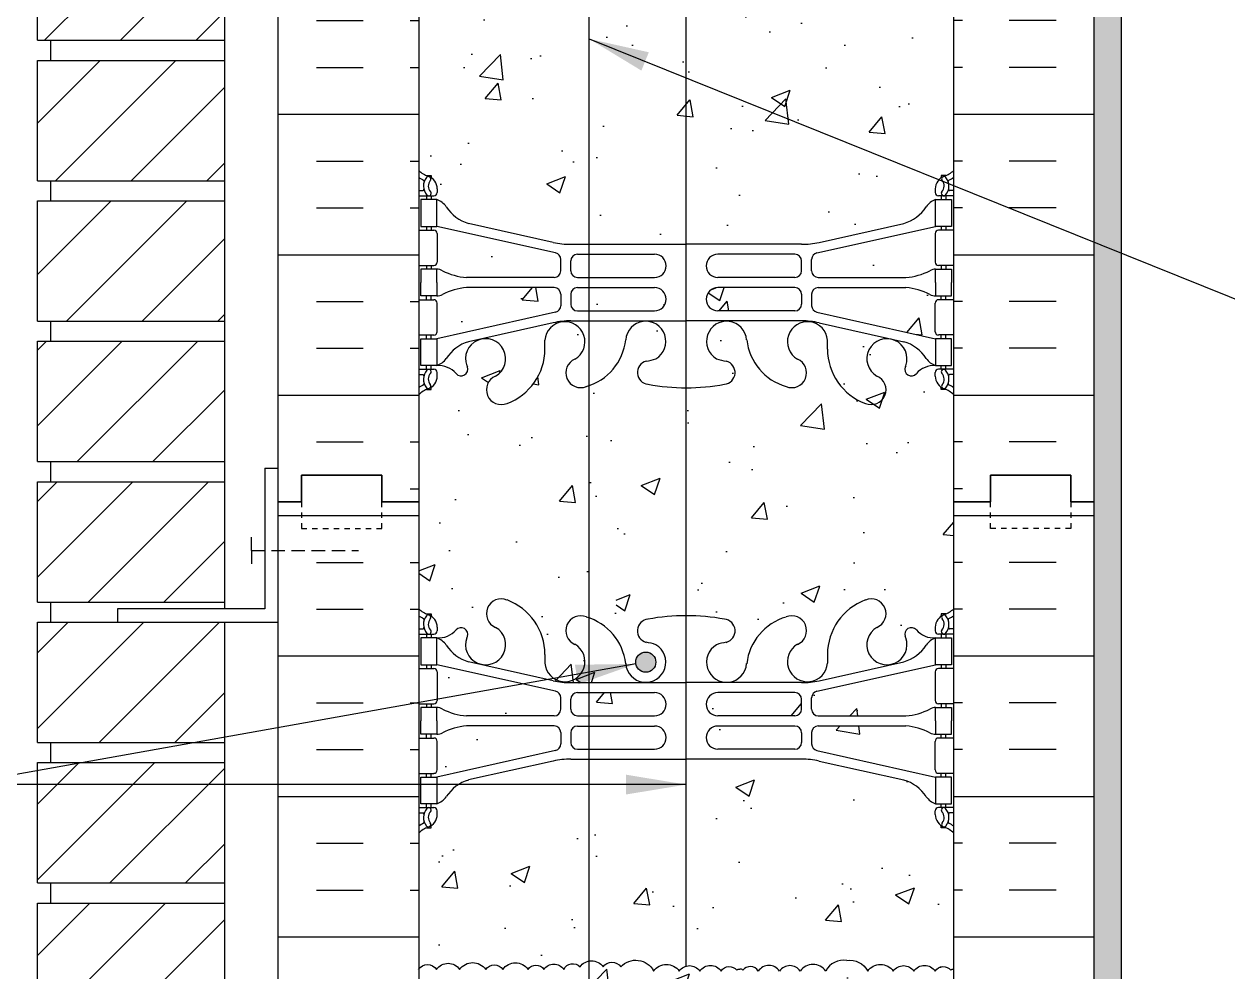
# Model space of a CAD drawing. Header units: inches. Extents: x 23 to 78, y 38.6 to 121.8.
# Drawn here: x 41.61 to 64.1, y 93.99 to 111.71 of the extents above; entities that cross this region are included whole.
import ezdxf

# ---------------------------------------------------------------- set-up
doc = ezdxf.new("R2010")
doc.units = ezdxf.units.IN
doc.header["$MEASUREMENT"] = 0
doc.linetypes.add('DASHED2', pattern=[0.375, 0.25, -0.125])
for name, color, linetype in [('HATCH', 12, 'Continuous'), ('line25', 2, 'Continuous'), ('LINE3', 3, 'Continuous'), ('LINE50', 5, 'Continuous'), ('LINE9', 9, 'Continuous'), ('TEXT', 4, 'Continuous'), ('Web_Edge', 9, 'Continuous')]:
    doc.layers.add(name, color=color, linetype=linetype)
doc.styles.add('DIM', font='romans.shx', dxfattribs={"width": 0.7})
doc.dimstyles.new('ext_12', dxfattribs={"dimscale": 12, "dimtxt": 0.09375, "dimasz": 0.09375, "dimexe": 0.09375, "dimexo": 0.0625, "dimgap": 0.0625, "dimtad": 1, "dimdec": 1, "dimzin": 3, "dimdsep": 46, "dimlunit": 4, "dimtxsty": 'DIM', "dimcen": 0.09, "dimdle": 0.09375, "dimclrt": 4, "dimadec": 0, "dimazin": 0, "dimtfac": 1, "dimtdec": 1, "dimtmove": 2, "dimatfit": 3, "dimfxl": 1, "dimfrac": 2, "dimtolj": 1, "dimtzin": 0, "dimarcsym": 0})

msp = doc.modelspace()

# ---------------------------------------------------------------- hatches: boundary and pattern name
at = {"layer": 'HATCH'}
h = msp.add_hatch(dxfattribs=at)
h.set_pattern_fill('INSUL', color=256, scale=7, style=0)
h.set_pattern_definition([(0, (-2877.183, -294.228), (0, 2.625), []), (0, (-2877.183, -293.353), (0, 2.625), [0.875, -0.875]), (0, (-2877.183, -292.478), (0, 2.625), [0.875, -0.875])])
h.paths.add_polyline_path([(46.354, 102.781), (46.791, 102.781), (46.791, 103.281), (48.291, 103.281), (48.291, 102.781), (48.979, 102.781), (48.979, 120.781), (48.291, 120.781), (48.291, 121.281), (46.791, 121.281), (46.791, 120.781), (46.354, 120.781)])
h = msp.add_hatch(dxfattribs=at)
h.set_pattern_fill('INSUL', color=256, scale=7, style=0)
h.set_pattern_definition([(180, (2985.14, -294.228), (0, 2.625), []), (180, (2985.14, -293.353), (0, 2.625), [0.875, -0.875]), (180, (2985.14, -292.478), (0, 2.625), [0.875, -0.875])])
h.paths.add_polyline_path([(61.604, 102.781), (61.166, 102.781), (61.166, 103.281), (59.666, 103.281), (59.666, 102.781), (58.979, 102.781), (58.979, 120.781), (59.666, 120.781), (59.666, 121.281), (61.166, 121.281), (61.166, 120.781), (61.604, 120.781)])
h = msp.add_hatch(dxfattribs=at)
h.set_pattern_fill('ANSI31', color=256, scale=8, style=0)
h.set_pattern_definition([(45, (-68.6685, -69.963), (-0.707107, 0.707107), [])])
h.paths.add_polyline_path([(45.354, 120.781), (41.854, 120.781), (41.854, 119.281), (45.354, 119.281)])
h.paths.add_polyline_path([(45.354, 118.906), (41.854, 118.906), (41.854, 117.869), (44.798, 117.869), (45.354, 117.869)])
h.paths.add_polyline_path([(45.354, 117.869), (44.798, 117.869), (41.854, 117.869), (41.854, 116.656), (45.354, 116.656)])
h.paths.add_polyline_path([(45.354, 116.281), (41.854, 116.281), (41.854, 114.031), (45.354, 114.031)])
h.paths.add_polyline_path([(45.354, 113.656), (41.854, 113.656), (41.854, 111.406), (45.354, 111.406)])
h.paths.add_polyline_path([(45.354, 111.031), (41.854, 111.031), (41.854, 108.781), (45.354, 108.781)])
h.paths.add_polyline_path([(45.354, 108.406), (41.854, 108.406), (41.854, 106.156), (45.354, 106.156)])
h.paths.add_polyline_path([(45.354, 105.781), (41.854, 105.781), (41.854, 103.531), (45.354, 103.531), (45.354, 104.406), (45.342, 104.406), (45.347, 104.656), (45.354, 104.656)])
h.paths.add_polyline_path([(45.354, 103.156), (41.854, 103.156), (41.854, 100.906), (45.354, 100.906)])
h.paths.add_polyline_path([(45.354, 100.531), (41.854, 100.531), (41.854, 98.281), (45.354, 98.281)])
h.paths.add_polyline_path([(45.354, 97.906), (41.854, 97.906), (41.854, 96.486), (44.798, 96.486), (45.354, 96.486)])
h.paths.add_polyline_path([(45.354, 96.486), (44.798, 96.486), (41.854, 96.486), (41.854, 95.656), (45.354, 95.656)])
h.paths.add_polyline_path([(45.354, 95.281), (43.354, 95.281), (41.854, 95.281), (41.854, 93.031), (45.354, 93.031)])
h.paths.add_polyline_path([(45.354, 92.656), (41.854, 92.656), (41.854, 90.406), (45.354, 90.406)])
h.paths.add_polyline_path([(45.354, 90.031), (41.854, 90.031), (41.854, 87.781), (45.354, 87.781)])
h.paths.add_polyline_path([(45.354, 87.406), (41.854, 87.406), (41.854, 85.781), (42.299, 85.52), (42.912, 85.156), (45.354, 85.156)])
h = msp.add_hatch(dxfattribs=at)
h.set_pattern_fill('AR-SAND', color=256, scale=0.25, style=0)
h.set_pattern_definition([(37.5, (86.56292, 46.8991), (-0.0157483, 0.481706), [0, -0.38, 0, -0.425, 0, -0.40625]), (7.5, (86.5629, 46.8991), (0.442444, 0.7055365), [0, -0.205, 0, -0.3425, 0, -0.13125]), (327.5, (86.25542, 46.8991), (0.7785355, 0.0014148), [0, -0.125, 0, -0.45, 0, -0.5875]), (317.5, (86.2554, 46.8991), (0.7515317, 0.219419), [0, -0.0625, 0, -0.295, 0, -0.3375])])
h.paths.add_polyline_path([(62.104, 120.781), (61.604, 120.781), (61.604, 102.781), (61.604, 84.781), (62.104, 84.781)])
h = msp.add_hatch(dxfattribs=at)
h.set_pattern_fill('AR-CONC', color=256, scale=0.5)
h.paths.add_polyline_path([(58.979, 114.589, 0.08841), (58.833, 114.686), (58.743, 114.686), (58.743, 114.728, -0.249069), (58.633, 114.935), (58.633, 115.003, -0.414214), (58.695, 115.065), (58.743, 115.065), (58.743, 115.135), (58.638, 115.135, -0.168672), (58.452, 115.285, 0.17445), (58.044, 115.581), (56.463, 115.934, 0.054974), (56.136, 115.97), (53.979, 115.97), (53.979, 107.593), (53.979, 107.593), (56.136, 107.593, 0.054974), (56.463, 107.629), (58.044, 107.982, 0.17445), (58.452, 108.278, -0.168672), (58.638, 108.428), (58.743, 108.428), (58.743, 108.498), (58.695, 108.498, -0.414214), (58.633, 108.56), (58.633, 108.628, -0.249069), (58.743, 108.835), (58.743, 108.876), (58.833, 108.876, 0.08841), (58.979, 108.974)])
h.paths.add_polyline_path([(53.979, 115.97), (52.167, 115.97), (52.167, 107.593), (53.979, 107.593)])
h.paths.add_polyline_path([(52.167, 115.97), (51.821, 115.97, 0.054974), (51.494, 115.934), (49.913, 115.581, 0.17445), (49.506, 115.285, -0.168672), (49.32, 115.135), (49.215, 115.135), (49.215, 115.065), (49.262, 115.065, -0.414214), (49.325, 115.003), (49.325, 114.935, -0.249069), (49.215, 114.728), (49.215, 114.686), (49.125, 114.686, 0.088416), (48.979, 114.589), (48.979, 108.974, 0.088416), (49.125, 108.876), (49.215, 108.876), (49.215, 108.835, -0.249069), (49.325, 108.628), (49.325, 108.56, -0.414214), (49.262, 108.498), (49.215, 108.498), (49.215, 108.428), (49.32, 108.428, -0.168672), (49.506, 108.278, 0.17445), (49.913, 107.982), (51.494, 107.629, 0.054974), (51.821, 107.593), (52.167, 107.593)])
h.paths.add_polyline_path([(58.979, 96.589, 0.08841), (58.833, 96.686), (58.743, 96.686), (58.743, 96.728, -0.249069), (58.633, 96.935), (58.633, 97.003, -0.414214), (58.695, 97.065), (58.743, 97.065), (58.743, 97.135), (58.638, 97.135, -0.168672), (58.452, 97.285, 0.17445), (58.044, 97.581), (56.463, 97.934, 0.054974), (56.136, 97.97), (53.979, 97.97), (53.979, 94.102, -0.31683), (54.233, 94.011, -0.520567), (54.632, 94.011, -0.520567), (54.923, 94.026, -0.311242), (54.979, 94.047, -0.311242), (55.035, 94.026, -0.520567), (55.325, 94.011, -0.520567), (55.724, 94.011, -0.520567), (56.109, 94.011, -0.520567), (56.587, 94.011, -0.319567), (56.979, 94.209, -0.319567), (57.37, 94.011, -0.520567), (57.848, 94.011, -0.520567), (58.233, 94.011, -0.520567), (58.632, 94.011, -0.520567), (58.923, 94.026, -0.311242), (58.979, 94.047)])
h.paths.add_polyline_path([(58.979, 94.047, 0.311242), (58.923, 94.026, 0.520567), (58.632, 94.011, 0.520567), (58.233, 94.011, 0.520567), (57.848, 94.011, 0.520567), (57.37, 94.011, 0.319567), (56.979, 94.209, 0.319567), (56.587, 94.011, 0.520567), (56.109, 94.011, 0.520567), (55.724, 94.011, 0.520567), (55.325, 94.011, 0.520567), (55.035, 94.026, 0.311242), (54.979, 94.047, 0.311242), (54.923, 94.026, 0.520567), (54.632, 94.011, 0.520567), (54.233, 94.011, 0.520567), (53.848, 94.011, 0.520567), (53.37, 94.011, 0.520567), (52.755, 94.089, 0.520567), (52.426, 94.089, 0.289252), (52.167, 94.198), (52.167, 89.593), (53.979, 89.593), (56.136, 89.593, 0.054974), (56.463, 89.629), (58.044, 89.982, 0.17445), (58.452, 90.278, -0.168672), (58.638, 90.428), (58.743, 90.428), (58.743, 90.498), (58.695, 90.498, -0.414214), (58.633, 90.56), (58.633, 90.628, -0.249069), (58.743, 90.835), (58.743, 90.876), (58.833, 90.876, 0.08841), (58.979, 90.974)])
h.paths.add_polyline_path([(52.167, 94.198, 0.201043), (51.995, 94.089, 0.520567), (51.689, 94.042, 0.520567), (51.32, 94.042, 0.520567), (51.023, 94.042, 0.520567), (50.552, 94.042, 0.520567), (50.231, 94.042, 0.520567), (49.745, 94.042, 0.520567), (49.313, 94.042, 0.514292), (48.979, 94.045), (48.979, 90.974, 0.088416), (49.125, 90.876), (49.215, 90.876), (49.215, 90.835, -0.249069), (49.325, 90.628), (49.325, 90.56, -0.414214), (49.262, 90.498), (49.215, 90.498), (49.215, 90.428), (49.32, 90.428, -0.168672), (49.506, 90.278, 0.17445), (49.913, 89.982), (51.494, 89.629, 0.054974), (51.821, 89.593), (52.167, 89.593)])
h.paths.add_polyline_path([(52.167, 86.953, -0.013826), (52.112, 86.935, -1), (51.899, 87.446, 1.661382), (51.338, 87.799), (51.338, 87.634, -0.311223), (50.629, 86.618, -1), (50.416, 87.129, 2.155404), (49.877, 87.323), (49.889, 87.302, -0.834375), (49.677, 87.177, 0.23174), (49.32, 87.328), (49.215, 87.328), (49.215, 87.258), (49.262, 87.258, -0.414214), (49.325, 87.195), (49.325, 87.128, -0.249069), (49.215, 86.92), (49.215, 86.879), (49.125, 86.879, 0.088416), (48.979, 86.781), (48.979, 84.781), (48.979, 84.022), (49.064, 84.283, -0.6), (49.164, 84.283), (49.212, 84.133), (49.339, 84.133, -0.414214), (49.389, 84.083), (49.389, 84.053), (49.489, 84.053), (49.489, 83.076), (50.516, 82.907, -0.02739), (50.546, 82.902), (52.167, 82.635)])
h.paths.add_polyline_path([(53.979, 86.912, -0.047544), (53.265, 86.977, -0.843243), (53.23, 87.409, 0.055617), (53.41, 87.455, 1.661382), (52.849, 87.807, -0.285935), (52.167, 86.953), (52.167, 82.635), (53.11, 82.48, -0.14917), (53.229, 82.528, -0.049932), (53.979, 82.593)])
h.paths.add_polyline_path([(58.979, 86.781, 0.08841), (58.833, 86.879), (58.743, 86.879), (58.743, 86.92, -0.249069), (58.633, 87.128), (58.633, 87.195, -0.414214), (58.695, 87.258), (58.743, 87.258), (58.743, 87.328), (58.638, 87.328, 0.231736), (58.28, 87.177, -0.8344), (58.068, 87.302), (58.08, 87.323, 2.155404), (57.541, 87.129, -1), (57.328, 86.618, -0.311223), (56.619, 87.634), (56.619, 87.799, 1.661382), (56.058, 87.446, -1), (55.845, 86.935, -0.30095), (55.108, 87.807, 1.661382), (54.547, 87.455, 0.055617), (54.727, 87.409, -0.843243), (54.692, 86.977, -0.047545), (53.979, 86.912), (53.979, 82.593, -0.049932), (54.728, 82.528, -0.569775), (54.891, 82.187), (55.292, 82.121, -0.185281), (55.881, 82.57, -1), (56.094, 82.059, 0.063994), (56.018, 82.001), (56.261, 81.961, -0.069484), (56.655, 81.83), (56.655, 81.871, -0.311223), (57.364, 82.887, -1), (57.577, 82.376, 2.155404), (58.116, 82.182), (58.104, 82.203, -0.834375), (58.316, 82.329, 0.10894), (58.469, 82.215), (58.469, 84.053), (58.569, 84.053), (58.569, 84.083, -0.414214), (58.619, 84.133), (58.745, 84.133), (58.794, 84.283, -0.6), (58.894, 84.283), (58.979, 84.022), (58.979, 84.781)])
h.paths.add_polyline_path([(55.292, 82.121), (54.891, 82.187, -0.184719), (54.763, 82.096, 0.055617), (54.583, 82.051, 1.661382), (55.144, 81.698, -0.10956)])
h.paths.add_polyline_path([(56.655, 81.706), (56.655, 81.83, 0.069484), (56.261, 81.961), (56.018, 82.001, 1.443877)])
h.paths.add_polyline_path([(56.094, 81.734, -1), (56.469, 81.734, -1)], flags=16)
h.paths.add_polyline_path([(53.374, 82.051, 0.055617), (53.194, 82.096, -0.616523), (53.11, 82.48), (52.167, 82.635), (52.167, 82.539, -0.275905), (52.813, 81.698, 1.661382)])
h.paths.add_polyline_path([(52.076, 82.57, -0.023125), (52.167, 82.539), (52.167, 82.635), (50.546, 82.902, -0.0445), (50.593, 82.887, -0.311223), (51.302, 81.871), (51.302, 81.706, 1.661382), (51.863, 82.059, -1)])
h.paths.add_polyline_path([(51.863, 81.734, -1), (51.488, 81.734, -1)], flags=16)
h.paths.add_polyline_path([(50.516, 82.907), (49.489, 83.076), (49.489, 82.215, 0.108933), (49.641, 82.329, -0.8344), (49.853, 82.203), (49.841, 82.182, 2.155404), (50.38, 82.376, -0.865711)])
h.paths.add_polyline_path([(53.979, 77.603), (49.65, 77.603, 0.268156), (49.489, 77.455), (49.489, 76.094), (49.609, 75.894), (49.609, 75.781), (49.609, 75.669), (49.489, 75.469), (49.489, 74.108, 0.268156), (49.65, 73.96), (53.979, 73.96)])
h.paths.add_polyline_path([(53.979, 77.603), (53.979, 73.96), (58.307, 73.96, 0.268138), (58.469, 74.108), (58.469, 75.469), (58.349, 75.669), (58.349, 75.781), (58.349, 75.894), (58.469, 76.094), (58.469, 77.455, 0.268138), (58.307, 77.603)])
h.paths.add_polyline_path([(58.469, 69.347, 0.108935), (58.316, 69.234, -0.8344), (58.104, 69.36), (58.116, 69.381, 2.155404), (57.577, 69.187, -1), (57.364, 68.676, -0.311223), (56.655, 69.692), (56.655, 69.857, 1.661382), (56.094, 69.504, -1), (55.881, 68.993, -0.30095), (55.144, 69.865, 1.661382), (54.583, 69.512, 0.055617), (54.763, 69.467, -0.843243), (54.728, 69.034, -0.049932), (53.979, 68.97), (53.979, 65.875), (54.885, 66.781), (58.979, 66.781), (58.979, 67.541), (58.894, 67.28, -0.6), (58.794, 67.28), (58.745, 67.43), (58.619, 67.43, -0.414214), (58.569, 67.48), (58.569, 67.51), (58.469, 67.51)])
h.paths.add_polyline_path([(53.979, 68.97, -0.049932), (53.229, 69.034, -0.843243), (53.194, 69.467, 0.055617), (53.374, 69.512, 1.661382), (52.813, 69.865, -0.30095), (52.076, 68.993, -1), (51.863, 69.504, 1.661382), (51.302, 69.857), (51.302, 69.692, -0.311223), (50.593, 68.676, -1), (50.38, 69.187, 2.155404), (49.841, 69.381), (49.853, 69.36, -0.834375), (49.641, 69.234, 0.108938), (49.489, 69.347), (49.489, 67.51), (49.389, 67.51), (49.389, 67.48, -0.414214), (49.339, 67.43), (49.212, 67.43), (49.164, 67.28, -0.6), (49.064, 67.28), (48.979, 67.541), (48.979, 66.781), (52.885, 66.781), (53.885, 67.781), (53.885, 66.781), (53.885, 65.781), (53.979, 65.875)])
h = msp.add_hatch(dxfattribs=at)
h.set_pattern_fill('AR-CONC', color=256, scale=0.5, style=0)
h.paths.add_polyline_path([(51.537, 107.431), (49.32, 107.928), (49.215, 107.928), (49.215, 107.858), (49.262, 107.858, -0.414214), (49.325, 107.795), (49.325, 107.26, -0.414214), (49.262, 107.198), (49.215, 107.198), (49.215, 107.128), (49.311, 107.128, -0.134256), (49.423, 107.099, 0.100756), (49.872, 106.972), (51.51, 106.972, 0.414214), (51.635, 107.097), (51.635, 107.309, 0.351061)])
h = msp.add_hatch(dxfattribs=at)
h.set_pattern_fill('AR-CONC', color=256, scale=0.5, style=0)
h.paths.add_polyline_path([(56.42, 107.431, 0.351061), (56.322, 107.309), (56.322, 107.097, 0.414214), (56.447, 106.972), (58.085, 106.972, 0.100756), (58.534, 107.099, -0.124673), (58.638, 107.128), (58.743, 107.128), (58.743, 107.198), (58.695, 107.198, -0.414214), (58.633, 107.26), (58.633, 107.795, -0.414214), (58.695, 107.858), (58.743, 107.858), (58.743, 107.928), (58.638, 107.928)])
h = msp.add_hatch(dxfattribs=at)
h.set_pattern_fill('AR-CONC', color=256, scale=0.5, style=0)
h.paths.add_polyline_path([(51.635, 106.659, 0.414214), (51.51, 106.784), (49.872, 106.784, 0.100756), (49.423, 106.656, -0.134256), (49.311, 106.628), (49.215, 106.628), (49.215, 106.558), (49.262, 106.558, -0.414214), (49.325, 106.495), (49.325, 105.96, -0.414214), (49.262, 105.898), (49.215, 105.898), (49.215, 105.828), (49.32, 105.828), (51.537, 106.324, 0.351061), (51.635, 106.446)])
h = msp.add_hatch(dxfattribs=at)
h.set_pattern_fill('AR-CONC', color=256, scale=0.5, style=0)
edge = h.paths.add_edge_path()
edge.add_arc((53.387, 106.566), 0.217, 13.7297, 90)
edge.add_line((53.387, 106.783), (51.947, 106.783))
edge.add_arc((51.947, 106.658), 0.125, 90, 179.9292)
edge.add_spline(control_points=[(51.822, 106.653), (51.822, 106.566)], knot_values=[0, 0, 0.500005, 0.500005], weights=[1, 1], degree=1, periodic=0)
edge.add_line((51.822, 106.566), (51.822, 106.474))
edge.add_arc((51.947, 106.474), 0.125, 180, 270)
edge.add_line((51.947, 106.349), (53.387, 106.349))
edge.add_arc((53.387, 106.566), 0.217, 270, 346.2703)
edge.add_line((53.598, 106.514), (53.598, 106.617))
h = msp.add_hatch(dxfattribs=at)
h.set_pattern_fill('AR-CONC', color=256, scale=0.5, style=0)
h.paths.add_polyline_path([(56.135, 106.658, 0.414214), (56.01, 106.783), (54.57, 106.783, 1), (54.57, 106.349), (56.01, 106.349, 0.414214), (56.135, 106.474)])
h = msp.add_hatch(dxfattribs=at)
h.set_pattern_fill('AR-CONC', color=256, scale=0.5, style=0)
h.paths.add_polyline_path([(58.695, 106.558), (58.743, 106.558), (58.743, 106.628), (58.646, 106.628, -0.134256), (58.534, 106.656, 0.100756), (58.085, 106.784), (56.447, 106.784, 0.414214), (56.322, 106.659), (56.322, 106.446, 0.351061), (56.42, 106.324), (58.638, 105.828), (58.743, 105.828), (58.743, 105.898), (58.695, 105.898, -0.414214), (58.633, 105.96), (58.633, 106.495, -0.414214)])
h = msp.add_hatch(dxfattribs=at)
h.set_pattern_fill('AR-CONC', color=256, scale=0.5, style=0)
h.paths.add_polyline_path([(53.598, 104.93, -0.022262), (53.265, 104.977, -0.843243), (53.23, 105.409, 0.055617), (53.41, 105.455, 1.661382), (52.849, 105.807, -0.30095), (52.112, 104.935, -1), (51.899, 105.446, 1.661382), (51.338, 105.799), (51.338, 105.634, -0.311223), (50.629, 104.618, -1), (50.416, 105.129, 2.155404), (49.877, 105.323), (49.889, 105.302, -0.8344), (49.677, 105.177, -0.000004), (49.677, 105.177, 0.23174), (49.32, 105.328), (49.215, 105.328), (49.215, 105.258), (49.262, 105.258, -0.414214), (49.325, 105.195), (49.325, 105.128, -0.249069), (49.215, 104.92), (49.215, 104.879), (49.125, 104.879, 0.088416), (48.979, 104.781), (48.979, 102.781), (48.979, 100.781, 0.088416), (49.125, 100.684), (49.215, 100.684), (49.215, 100.642, -0.249069), (49.325, 100.435), (49.325, 100.368, -0.414214), (49.262, 100.305), (49.215, 100.305), (49.215, 100.235), (49.32, 100.235, -0.155529), (49.495, 100.101, 0.180914), (49.913, 99.79), (51.494, 99.437, 0.054974), (51.821, 99.401), (53.598, 99.401), (53.598, 99.783, -0.963626), (52.849, 99.756, 0.30095), (52.112, 100.628, 1.001106), (51.899, 100.116, -0.000553), (51.899, 100.117, -1.661382), (51.338, 99.764), (51.338, 99.929, 0.311223), (50.629, 100.945, 1.000415), (50.416, 100.434, -1.000415), (50.629, 100.945, -0.311223), (51.338, 99.929), (51.338, 99.764, 1.661382), (51.899, 100.117, -1), (52.112, 100.628, -0.30095), (52.849, 99.756, 1.661382), (53.41, 100.108, 0.055617), (53.23, 100.154, -0.843243), (53.265, 100.586, -0.022262), (53.598, 100.633)])
h = msp.add_hatch(dxfattribs=at)
h.set_pattern_fill('AR-CONC', color=256, scale=0.5, style=0)
h.paths.add_polyline_path([(58.979, 104.781, 0.08841), (58.833, 104.879), (58.743, 104.879), (58.743, 104.92, -0.249069), (58.633, 105.128), (58.633, 105.195, -0.414214), (58.695, 105.258), (58.743, 105.258), (58.743, 105.328), (58.638, 105.328, -0.155529), (58.462, 105.462, 0.180914), (58.044, 105.773), (56.463, 106.126, 0.054974), (56.136, 106.162), (53.987, 106.162), (53.987, 104.912, 0.046984), (54.692, 104.977, 0.843243), (54.727, 105.409, -0.055617), (54.547, 105.455, -1.661382), (55.108, 105.807, 0.30095), (55.845, 104.935, 1.001106), (56.058, 105.446, -0.000553), (56.058, 105.446, -1.661382), (56.619, 105.799), (56.619, 105.634, 0.311223), (57.328, 104.618, 1.000415), (57.541, 105.129, -1.000415), (57.328, 104.618, -0.311223), (56.619, 105.634), (56.619, 105.799, 1.661382), (56.058, 105.446, -1), (55.845, 104.935, -0.30095), (55.108, 105.807, 1.661382), (54.547, 105.455, 0.055617), (54.727, 105.409, -0.843243), (54.692, 104.977, -0.046984), (53.987, 104.912), (53.985, 100.651, -0.047083), (54.692, 100.586, -0.843243), (54.727, 100.154, 0.055617), (54.547, 100.108, 1.661382), (55.108, 99.756, -0.30095), (55.845, 100.628, -1), (56.058, 100.117, 1.661382), (56.619, 99.764), (56.619, 99.929, -0.311223), (57.328, 100.945, -1), (57.541, 100.434, 2.155404), (58.08, 100.239), (58.068, 100.261, -0.8344), (58.28, 100.386, -0.000004), (58.28, 100.386, 0.23174), (58.638, 100.235), (58.743, 100.235), (58.743, 100.305), (58.695, 100.305, -0.414214), (58.633, 100.368), (58.633, 100.435, -0.249069), (58.743, 100.642), (58.743, 100.684), (58.833, 100.684, 0.08841), (58.979, 100.781), (58.979, 102.781)])
h = msp.add_hatch(dxfattribs=at)
h.set_pattern_fill('AR-CONC', color=256, scale=0.5, style=0)
h.set_pattern_definition([(50, (9.06, 4.677), (3.5863, -0.31376), [0.375, -4.125]), (355, (9.06, 4.677), (-0.69376, 3.76096), [0.3, -3.3]), (100.4514, (9.359, 4.651), (2.89255, 3.4472), [0.3187, -3.50571]), (46.184, (9.06, 5.677), (5.3362, -0.8276), [0.5625, -6.1875]), (96.6356, (9.5047, 5.608), (4.67331, 4.8706), [0.47805, -5.25856]), (351.184, (9.06, 5.677), (4.6733, 4.8706), [0.45, -4.95]), (21, (9.56, 5.427), (2.984535, -2.013094), [0.375, -4.125]), (326, (9.56, 5.427), (1.21658, 3.62575), [0.3, -3.3]), (71.4514, (9.8087, 5.2593), (4.20111, 1.61265), [0.3187, -3.50571]), (37.5, (9.06, 4.677), (0.0608, 1.66447), [0, -3.26, 0, -3.35, 0, -3.3125]), (7.5, (9.06, 4.677), (1.315348, 1.97206), [0, -1.91, 0, -3.185, 0, -1.2625]), (327.5, (7.945, 4.677), (2.669112, -0.112774), [0, -1.25, 0, -3.9, 0, -5.175]), (317.5, (7.445, 4.677), (2.91593, 0.500525), [0, -1.625, 0, -2.59, 0, -3.675])])
h.paths.add_polyline_path([(52.97, 104.931, -0.043224), (52.668, 104.957), (52.668, 100.606, -0.043011), (52.968, 100.631)])
h = msp.add_hatch(dxfattribs=at)
h.set_pattern_fill('INSUL', color=256, scale=7, style=0)
h.set_pattern_definition([(0, (-2877.183, -312.228), (0, 2.625), []), (0, (-2877.183, -311.353), (0, 2.625), [0.875, -0.875]), (0, (-2877.183, -310.478), (0, 2.625), [0.875, -0.875])])
h.paths.add_polyline_path([(46.354, 84.781), (46.791, 84.781), (46.791, 85.281), (48.291, 85.281), (48.291, 84.781), (48.979, 84.781), (48.979, 102.781), (48.291, 102.781), (48.291, 103.281), (46.791, 103.281), (46.791, 102.781), (46.354, 102.781)])
h = msp.add_hatch(dxfattribs=at)
h.set_pattern_fill('INSUL', color=256, scale=7, style=0)
h.set_pattern_definition([(180, (2985.14, -312.228), (0, 2.625), []), (180, (2985.14, -311.353), (0, 2.625), [0.875, -0.875]), (180, (2985.14, -310.478), (0, 2.625), [0.875, -0.875])])
h.paths.add_polyline_path([(61.604, 84.781), (61.166, 84.781), (61.166, 85.281), (59.666, 85.281), (59.666, 84.781), (58.979, 84.781), (58.979, 102.781), (59.666, 102.781), (59.666, 103.281), (61.166, 103.281), (61.166, 102.781), (61.604, 102.781)])
h = msp.add_hatch(dxfattribs=at)
h.set_pattern_fill('AR-CONC', color=256, scale=0.5, style=0)
h.paths.add_polyline_path([(51.537, 99.239), (49.32, 99.735), (49.215, 99.735), (49.215, 99.665), (49.262, 99.665, -0.414214), (49.325, 99.603), (49.325, 99.068, -0.414214), (49.262, 99.005), (49.215, 99.005), (49.215, 98.935), (49.311, 98.935, -0.134256), (49.423, 98.907, 0.100756), (49.872, 98.779), (51.51, 98.779, 0.414214), (51.635, 98.904), (51.635, 99.117, 0.351061)])
h = msp.add_hatch(dxfattribs=at)
h.set_pattern_fill('AR-CONC', color=256, scale=0.5, style=0)
h.paths.add_polyline_path([(58.633, 99.603, -0.414214), (58.695, 99.665), (58.743, 99.665), (58.743, 99.735), (58.638, 99.735), (56.42, 99.239, 0.351061), (56.322, 99.117), (56.322, 98.904, 0.414214), (56.447, 98.779), (58.085, 98.779, 0.100756), (58.534, 98.907, -0.134256), (58.646, 98.935), (58.743, 98.935), (58.743, 99.005), (58.695, 99.005, -0.414214), (58.633, 99.068)])
h = msp.add_hatch(dxfattribs=at)
h.set_pattern_fill('AR-CONC', color=256, scale=0.5, style=0)
h.paths.add_polyline_path([(53.598, 98.946), (53.598, 99.049, 0.345647), (53.387, 99.214), (51.947, 99.214, 0.414214), (51.822, 99.089), (51.822, 98.905, 0.414214), (51.947, 98.78), (53.387, 98.78, 0.345647)])
h = msp.add_hatch(dxfattribs=at)
h.set_pattern_fill('AR-CONC', color=256, scale=0.5, style=0)
edge = h.paths.add_edge_path()
edge.add_spline(control_points=[(56.135, 98.91), (56.135, 98.997)], knot_values=[0, 0, 0.500005, 0.500005], weights=[1, 1], degree=1, periodic=0)
edge.add_line((56.135, 98.997), (56.135, 99.089))
edge.add_arc((56.01, 99.089), 0.125, 0, 90)
edge.add_line((56.01, 99.214), (54.57, 99.214))
edge.add_arc((54.57, 98.997), 0.217, 90, 270)
edge.add_line((54.57, 98.78), (56.01, 98.78))
edge.add_arc((56.01, 98.905), 0.125, 270, 359.9292)
h = msp.add_hatch(dxfattribs=at)
h.set_pattern_fill('AR-CONC', color=256, scale=0.5, style=0)
h.paths.add_polyline_path([(51.635, 98.466, 0.414214), (51.51, 98.591), (49.872, 98.591, 0.100756), (49.423, 98.464, -0.134256), (49.311, 98.435), (49.215, 98.435), (49.215, 98.365), (49.262, 98.365, -0.414214), (49.325, 98.303), (49.325, 97.768, -0.414214), (49.262, 97.705), (49.215, 97.705), (49.215, 97.635), (49.32, 97.635), (51.537, 98.132, 0.351061), (51.635, 98.254)])
h = msp.add_hatch(dxfattribs=at)
h.set_pattern_fill('AR-CONC', color=256, scale=0.5, style=0)
h.paths.add_polyline_path([(56.135, 98.465, 0.414214), (56.01, 98.59), (54.57, 98.59, 1), (54.57, 98.156), (56.01, 98.156, 0.414214), (56.135, 98.281)])
h = msp.add_hatch(dxfattribs=at)
h.set_pattern_fill('AR-CONC', color=256, scale=0.5, style=0)
h.paths.add_polyline_path([(58.695, 98.365), (58.743, 98.365), (58.743, 98.435), (58.646, 98.435, -0.134256), (58.534, 98.464, 0.100756), (58.085, 98.591), (56.447, 98.591, 0.414214), (56.322, 98.466), (56.322, 98.254, 0.351061), (56.42, 98.132), (58.638, 97.635), (58.743, 97.635), (58.743, 97.705), (58.695, 97.705, -0.414214), (58.633, 97.768), (58.633, 98.303, -0.414214)])
h = msp.add_hatch(dxfattribs=at)
h.set_pattern_fill('AR-CONC', color=256, scale=0.5, style=0)
h.paths.add_polyline_path([(53.598, 96.737, -0.022262), (53.265, 96.784, -0.843243), (53.23, 97.217, 0.055617), (53.41, 97.262, 1.661382), (52.849, 97.615, -0.30095), (52.112, 96.743, -1), (51.899, 97.254, 1.661382), (51.338, 97.607), (51.338, 97.442, -0.311223), (50.629, 96.426, -1), (50.416, 96.937, 2.155404), (49.877, 97.131), (49.889, 97.11, -0.8344), (49.677, 96.984, -0.000004), (49.677, 96.984, 0.23174), (49.32, 97.135), (49.215, 97.135), (49.215, 97.065), (49.262, 97.065, -0.414214), (49.325, 97.003), (49.325, 96.935, -0.249069), (49.215, 96.728), (49.215, 96.686), (49.125, 96.686, 0.088416), (48.979, 96.589), (48.979, 94.045, -0.514292), (49.313, 94.042, -0.520567), (49.745, 94.042, -0.520567), (50.231, 94.042, -0.520567), (50.552, 94.042, -0.520567), (51.023, 94.042, -0.520567), (51.32, 94.042, -0.520567), (51.689, 94.042, -0.520567), (51.995, 94.089, -0.520567), (52.426, 94.089, -0.520567), (52.755, 94.089, -0.520567), (53.37, 94.011, -0.234119), (53.598, 94.135)])
h = msp.add_hatch(dxfattribs=at)
h.set_pattern_fill('AR-CONC', color=256, scale=0.5, style=0)
h.paths.add_polyline_path([(53.984, 96.72, -0.00037), (53.979, 96.72, -0.025256), (53.598, 96.737), (53.598, 94.135, -0.25533), (53.848, 94.011, -0.180212), (53.983, 94.104)])
at = {"layer": 'LINE3'}
msp.add_hatch(color=256, dxfattribs=at).paths.add_polyline_path([(53.41, 99.783, 1), (53.035, 99.783, 1)])

# ---------------------------------------------------------------- linework, layer by layer
at = {"layer": 'HATCH'}
for points in [[(48.976, 94.042, -0.520567), (49.313, 94.042, -0.520567), (49.745, 94.042, -0.520567), (50.231, 94.042, -0.520567), (50.552, 94.042, -0.520567), (51.023, 94.042, -0.520567), (51.32, 94.042, -0.520567), (51.689, 94.042, -0.520567), (51.995, 94.089, -0.520567), (52.426, 94.089, -0.520567), (52.755, 94.089, -0.520567), (53.37, 94.011, -0.520567), (53.848, 94.011, -0.520567), (54.233, 94.011, -0.520567), (54.632, 94.011, -0.520567), (54.923, 94.026, -0.311242), (54.979, 94.047, -0.311242)], [(56.979, 94.209, 0.319567), (56.587, 94.011, 0.520567), (56.109, 94.011, 0.520567), (55.724, 94.011, 0.520567), (55.325, 94.011, 0.520567), (55.035, 94.026, 0.311242), (54.979, 94.047)], [(56.979, 94.209, -0.319567), (57.37, 94.011, -0.520567), (57.848, 94.011, -0.520567), (58.233, 94.011, -0.520567), (58.632, 94.011, -0.520567), (58.923, 94.026, -0.311242), (58.979, 94.047)]]:
    msp.add_lwpolyline(points, format="xyb", dxfattribs=at)
at = {"layer": 'line25'}
for p, q in [((48.979, 120.781), (48.979, 102.781)), ((58.979, 102.781), (58.979, 120.781)), ((41.854, 111.406), (41.854, 113.656)), ((45.354, 100.781), (45.354, 113.656)), ((41.854, 111.406), (45.354, 111.406)), ((42.104, 111.031), (42.104, 111.406)), ((41.854, 111.031), (45.354, 111.031)), ((41.854, 108.781), (41.854, 111.031)), ((41.854, 108.781), (45.354, 108.781)), ((42.104, 108.406), (42.104, 108.781)), ((41.854, 106.156), (41.854, 108.406)), ((41.854, 108.406), (45.354, 108.406)), ((41.854, 106.156), (45.354, 106.156)), ((42.104, 105.781), (42.104, 106.156)), ((41.854, 105.781), (45.354, 105.781)), ((41.854, 103.531), (41.854, 105.781)), ((41.854, 103.531), (45.354, 103.531)), ((42.104, 103.156), (42.104, 103.531)), ((41.854, 100.906), (41.854, 103.156)), ((41.854, 103.156), (45.354, 103.156)), ((48.979, 102.781), (48.979, 84.781)), ((58.979, 84.781), (58.979, 102.781)), ((41.854, 100.906), (45.354, 100.906)), ((42.104, 100.531), (42.104, 100.906)), ((41.854, 98.281), (41.854, 100.531)), ((41.854, 100.531), (45.354, 100.531)), ((45.354, 95.281), (45.354, 100.531)), ((41.854, 98.281), (45.354, 98.281)), ((42.104, 97.906), (42.104, 98.281)), ((41.854, 95.656), (41.854, 97.906)), ((41.854, 97.906), (45.354, 97.906)), ((41.854, 95.656), (45.354, 95.656)), ((42.104, 95.281), (42.104, 95.656)), ((41.854, 95.281), (45.354, 95.281)), ((41.854, 93.031), (41.854, 95.281)), ((45.354, 84.781), (45.354, 95.281))]:
    msp.add_line(p, q, dxfattribs=at)
at = {"layer": 'LINE3'}
for p, q in [((53.979, 94.102), (53.979, 120.781)), ((52.167, 76.48), (52.167, 116.393))]:
    msp.add_line(p, q, dxfattribs=at)
msp.add_circle((53.223, 99.783), 0.188, dxfattribs=at)
at = {"layer": 'LINE50'}
for p, q in [((46.354, 102.781), (46.354, 120.781)), ((61.604, 102.781), (61.604, 120.781)), ((46.354, 84.781), (46.354, 102.781)), ((61.604, 84.781), (61.604, 102.781))]:
    msp.add_line(p, q, dxfattribs=at)
for points in [[(48.979, 102.781), (48.291, 102.781), (48.291, 103.281), (46.791, 103.281), (46.791, 102.781), (46.354, 102.781)], [(46.354, 102.781), (46.791, 102.781), (46.791, 103.281), (48.291, 103.281), (48.291, 102.781), (48.979, 102.781)], [(58.979, 102.781), (59.666, 102.781), (59.666, 103.281), (61.166, 103.281), (61.166, 102.781), (61.604, 102.781)], [(61.604, 102.781), (61.166, 102.781), (61.166, 103.281), (59.666, 103.281), (59.666, 102.781), (58.979, 102.781)]]:
    msp.add_lwpolyline(points, dxfattribs=at)
at = {"layer": 'LINE9'}
for p, q in [((62.104, 120.781), (62.104, 84.781)), ((46.104, 103.406), (46.104, 100.781)), ((46.104, 103.406), (46.354, 103.406)), ((43.354, 100.781), (43.354, 100.531)), ((46.104, 100.781), (43.354, 100.781)), ((43.354, 100.531), (46.354, 100.531))]:
    msp.add_line(p, q, dxfattribs=at)
at = {"layer": 'LINE9', "linetype": 'DASHED2'}
for q in [(45.854, 102.12), (47.854, 101.87), (45.854, 101.62)]:
    msp.add_line((45.854, 101.87), q, dxfattribs=at)
at = {"layer": 'LINE9', "linetype": 'DASHED2', "ltscale": 0.15}
for points in [[(46.791, 102.781), (46.791, 102.781), (46.791, 102.281), (48.291, 102.281), (48.291, 102.781), (48.291, 102.781)], [(61.166, 102.781), (61.166, 102.781), (61.166, 102.281), (59.666, 102.281), (59.666, 102.781), (59.666, 102.781)]]:
    msp.add_lwpolyline(points, dxfattribs=at)
at = {"layer": 'TEXT'}
msp.add_lwpolyline([(41.843, 107.328, 0, 0.36, 0), (40.763, 107.328, 0, 0, 0), (34.347, 107.328, 0, 0, 0)], format="xyseb", dxfattribs=at)
at = {"layer": 'Web_Edge'}
for p, q in [((49.125, 108.876), (49.215, 108.876)), ((49.215, 108.876), (49.215, 108.835)), ((58.833, 108.876), (58.743, 108.876)), ((58.743, 108.876), (58.743, 108.835)), ((48.979, 108.598), (49.056, 108.598)), ((48.979, 108.498), (49.262, 108.498)), ((49.125, 108.498), (49.125, 108.428)), ((49.215, 108.498), (49.215, 108.428)), ((49.325, 108.628), (49.325, 108.56)), ((58.633, 108.628), (58.633, 108.56)), ((58.979, 108.498), (58.695, 108.498)), ((58.743, 108.498), (58.743, 108.428)), ((58.833, 108.498), (58.833, 108.428)), ((58.979, 108.598), (58.901, 108.598)), ((48.979, 107.858), (49.262, 107.858)), ((49.125, 107.928), (49.125, 107.858)), ((49.215, 107.928), (49.215, 107.858)), ((51.537, 107.431), (49.32, 107.928)), ((49.325, 107.795), (49.325, 107.26)), ((51.494, 107.629), (49.913, 107.982)), ((56.42, 107.431), (58.638, 107.928)), ((56.463, 107.629), (58.044, 107.982)), ((58.633, 107.795), (58.633, 107.26)), ((58.979, 107.858), (58.695, 107.858)), ((58.743, 107.928), (58.743, 107.858)), ((58.833, 107.928), (58.833, 107.858)), ((51.821, 107.593), (53.979, 107.593)), ((56.136, 107.593), (53.979, 107.593)), ((51.635, 107.097), (51.635, 107.309)), ((51.947, 107.407), (53.387, 107.407)), ((56.01, 107.407), (54.57, 107.407)), ((56.322, 107.097), (56.322, 107.309)), ((48.979, 107.198), (49.262, 107.198)), ((49.125, 107.198), (49.125, 107.128)), ((49.215, 107.198), (49.215, 107.128)), ((51.822, 107.098), (51.822, 107.282)), ((56.135, 107.098), (56.135, 107.282)), ((58.979, 107.198), (58.695, 107.198)), ((58.743, 107.198), (58.743, 107.128)), ((58.833, 107.198), (58.833, 107.128)), ((51.51, 106.972), (49.872, 106.972)), ((51.947, 106.973), (53.387, 106.973)), ((56.01, 106.973), (54.57, 106.973)), ((56.447, 106.972), (58.085, 106.972)), ((51.51, 106.784), (49.872, 106.784)), ((51.635, 106.659), (51.635, 106.446)), ((51.822, 106.658), (51.822, 106.474)), ((51.947, 106.783), (53.387, 106.783)), ((56.01, 106.783), (54.57, 106.783)), ((56.135, 106.658), (56.135, 106.474)), ((56.322, 106.659), (56.322, 106.446)), ((56.447, 106.784), (58.085, 106.784)), ((48.979, 106.558), (49.262, 106.558)), ((49.125, 106.558), (49.125, 106.628)), ((49.215, 106.558), (49.215, 106.628)), ((49.325, 105.96), (49.325, 106.495)), ((58.633, 105.96), (58.633, 106.495)), ((58.979, 106.558), (58.695, 106.558)), ((58.743, 106.558), (58.743, 106.628)), ((58.833, 106.558), (58.833, 106.628)), ((51.537, 106.324), (49.32, 105.828)), ((51.947, 106.349), (53.387, 106.349)), ((56.01, 106.349), (54.57, 106.349)), ((56.42, 106.324), (58.638, 105.828)), ((51.494, 106.126), (49.913, 105.773)), ((51.821, 106.162), (53.979, 106.162)), ((56.136, 106.162), (53.979, 106.162)), ((56.463, 106.126), (58.044, 105.773)), ((48.979, 105.898), (49.262, 105.898)), ((49.125, 105.828), (49.125, 105.898)), ((49.215, 105.828), (49.215, 105.898)), ((51.338, 105.634), (51.338, 105.799)), ((56.619, 105.634), (56.619, 105.799)), ((58.979, 105.898), (58.695, 105.898)), ((58.743, 105.828), (58.743, 105.898)), ((58.833, 105.828), (58.833, 105.898)), ((49.125, 105.258), (49.125, 105.328)), ((49.215, 105.258), (49.215, 105.328)), ((49.877, 105.323), (49.889, 105.302)), ((58.08, 105.323), (58.068, 105.302)), ((58.743, 105.258), (58.743, 105.328)), ((58.833, 105.258), (58.833, 105.328)), ((48.979, 105.258), (49.262, 105.258)), ((48.979, 105.158), (49.056, 105.158)), ((49.325, 105.128), (49.325, 105.195)), ((58.633, 105.128), (58.633, 105.195)), ((58.979, 105.258), (58.695, 105.258)), ((58.979, 105.158), (58.901, 105.158)), ((49.125, 104.879), (49.215, 104.879)), ((49.215, 104.879), (49.215, 104.92)), ((58.743, 104.879), (58.743, 104.92)), ((58.833, 104.879), (58.743, 104.879)), ((49.125, 100.684), (49.215, 100.684)), ((49.215, 100.684), (49.215, 100.642)), ((58.833, 100.684), (58.743, 100.684)), ((58.743, 100.684), (58.743, 100.642)), ((48.979, 100.405), (49.056, 100.405)), ((49.325, 100.435), (49.325, 100.368)), ((58.633, 100.435), (58.633, 100.368)), ((58.979, 100.405), (58.901, 100.405)), ((48.979, 100.305), (49.262, 100.305)), ((49.125, 100.305), (49.125, 100.235)), ((49.215, 100.305), (49.215, 100.235)), ((49.877, 100.239), (49.889, 100.261)), ((58.08, 100.239), (58.068, 100.261)), ((58.979, 100.305), (58.695, 100.305)), ((58.743, 100.305), (58.743, 100.235)), ((58.833, 100.305), (58.833, 100.235)), ((51.338, 99.929), (51.338, 99.764)), ((56.619, 99.929), (56.619, 99.764)), ((48.979, 99.665), (49.262, 99.665)), ((49.125, 99.735), (49.125, 99.665)), ((49.215, 99.735), (49.215, 99.665)), ((51.537, 99.239), (49.32, 99.735)), ((51.494, 99.437), (49.913, 99.79)), ((56.42, 99.239), (58.638, 99.735)), ((56.463, 99.437), (58.044, 99.79)), ((58.979, 99.665), (58.695, 99.665)), ((58.743, 99.735), (58.743, 99.665)), ((58.833, 99.735), (58.833, 99.665)), ((49.325, 99.603), (49.325, 99.068)), ((58.633, 99.603), (58.633, 99.068)), ((51.821, 99.401), (53.979, 99.401)), ((51.947, 99.214), (53.387, 99.214)), ((56.136, 99.401), (53.979, 99.401)), ((56.01, 99.214), (54.57, 99.214)), ((48.979, 99.005), (49.262, 99.005)), ((49.125, 99.005), (49.125, 98.935)), ((49.215, 99.005), (49.215, 98.935)), ((51.635, 98.904), (51.635, 99.117)), ((51.822, 98.905), (51.822, 99.089)), ((56.135, 98.905), (56.135, 99.089)), ((56.322, 98.904), (56.322, 99.117)), ((58.979, 99.005), (58.695, 99.005)), ((58.743, 99.005), (58.743, 98.935)), ((58.833, 99.005), (58.833, 98.935)), ((51.51, 98.779), (49.872, 98.779)), ((51.947, 98.78), (53.387, 98.78)), ((56.01, 98.78), (54.57, 98.78)), ((56.447, 98.779), (58.085, 98.779)), ((51.51, 98.591), (49.872, 98.591)), ((51.947, 98.59), (53.387, 98.59)), ((56.01, 98.59), (54.57, 98.59)), ((56.447, 98.591), (58.085, 98.591)), ((48.979, 98.365), (49.262, 98.365)), ((49.125, 98.365), (49.125, 98.435)), ((49.215, 98.365), (49.215, 98.435)), ((51.635, 98.466), (51.635, 98.254)), ((51.822, 98.465), (51.822, 98.281)), ((56.135, 98.465), (56.135, 98.281)), ((56.322, 98.466), (56.322, 98.254)), ((58.979, 98.365), (58.695, 98.365)), ((58.743, 98.365), (58.743, 98.435)), ((58.833, 98.365), (58.833, 98.435)), ((51.537, 98.132), (49.32, 97.635)), ((49.325, 97.768), (49.325, 98.303)), ((51.947, 98.156), (53.387, 98.156)), ((56.01, 98.156), (54.57, 98.156)), ((56.42, 98.132), (58.638, 97.635)), ((58.633, 97.768), (58.633, 98.303)), ((51.494, 97.934), (49.913, 97.581)), ((51.821, 97.97), (53.979, 97.97)), ((56.136, 97.97), (53.979, 97.97)), ((56.463, 97.934), (58.044, 97.581)), ((48.979, 97.705), (49.262, 97.705)), ((49.125, 97.635), (49.125, 97.705)), ((49.215, 97.635), (49.215, 97.705)), ((58.979, 97.705), (58.695, 97.705)), ((58.743, 97.635), (58.743, 97.705)), ((58.833, 97.635), (58.833, 97.705)), ((48.979, 97.065), (49.262, 97.065)), ((48.979, 96.965), (49.056, 96.965)), ((49.125, 97.065), (49.125, 97.135)), ((49.215, 97.065), (49.215, 97.135)), ((49.325, 96.935), (49.325, 97.003)), ((58.633, 96.935), (58.633, 97.003)), ((58.979, 97.065), (58.695, 97.065)), ((58.743, 97.065), (58.743, 97.135)), ((58.833, 97.065), (58.833, 97.135)), ((58.979, 96.965), (58.901, 96.965)), ((49.125, 96.686), (49.215, 96.686)), ((49.215, 96.686), (49.215, 96.728)), ((58.743, 96.686), (58.743, 96.728)), ((58.833, 96.686), (58.743, 96.686))]:
    msp.add_line(p, q, dxfattribs=at)
for points in [[(49.02, 107.928), (49.32, 107.928), (49.32, 108.428), (49.02, 108.428)], [(58.938, 107.928), (58.638, 107.928), (58.638, 108.428), (58.938, 108.428)], [(49.02, 105.828), (49.32, 105.828), (49.32, 105.328), (49.02, 105.328)], [(58.938, 105.828), (58.638, 105.828), (58.638, 105.328), (58.938, 105.328)], [(49.02, 99.735), (49.32, 99.735), (49.32, 100.235), (49.02, 100.235)], [(58.938, 99.735), (58.638, 99.735), (58.638, 100.235), (58.938, 100.235)], [(49.02, 97.635), (49.32, 97.635), (49.32, 97.135), (49.02, 97.135)], [(58.938, 97.635), (58.638, 97.635), (58.638, 97.135), (58.938, 97.135)]]:
    msp.add_lwpolyline(points, close=True, dxfattribs=at)
for points in [[(49.32, 106.878), (49.32, 107.128), (49.02, 107.128), (49.02, 106.878)], [(58.638, 106.878), (58.638, 107.128), (58.938, 107.128), (58.938, 106.878)], [(49.32, 106.878), (49.32, 106.628), (49.02, 106.628), (49.02, 106.878)], [(58.638, 106.878), (58.638, 106.628), (58.938, 106.628), (58.938, 106.878)], [(49.32, 98.685), (49.32, 98.935), (49.02, 98.935), (49.02, 98.685)], [(58.638, 98.685), (58.638, 98.935), (58.938, 98.935), (58.938, 98.685)], [(49.32, 98.685), (49.32, 98.435), (49.02, 98.435), (49.02, 98.685)], [(58.638, 98.685), (58.638, 98.435), (58.938, 98.435), (58.938, 98.685)]]:
    msp.add_lwpolyline(points, dxfattribs=at)
for centre, radius, start, end in [((49.325, 109.335), 0.5, 226.2109, 250.5288), ((58.633, 109.335), 0.5, 289.4712, 313.7878), ((49.325, 109.335), 0.6, 234.7832, 245.0748), ((49.318, 108.682), 0.25, 140.1145, 222.4609), ((49.062, 108.772), 0.021, 343.464, 63.9957), ((49.16, 108.813), 0.045, 321.448, 139.1879), ((49.075, 108.628), 0.25, 0, 70.5288), ((49.318, 108.682), 0.16, 140.0001, 222.4609), ((58.883, 108.628), 0.25, 109.4712, 180), ((58.797, 108.813), 0.045, 40.8121, 218.552), ((58.639, 108.682), 0.16, 317.5391, 39.9999), ((58.639, 108.682), 0.25, 317.5391, 39.8855), ((58.895, 108.772), 0.021, 116.0043, 196.536), ((58.633, 109.335), 0.6, 294.9252, 305.2158), ((49.057, 108.617), 0.0196, 269.4032, 15.4901), ((49.167, 108.544), 0.045, 222.4609, 42.4609), ((49.262, 108.56), 0.0625, 270, 0), ((58.695, 108.56), 0.0625, 180, 270), ((58.79, 108.544), 0.045, 137.5391, 317.5391), ((58.9, 108.617), 0.0196, 164.5099, 270.5968), ((49.197, 108.085), 0.364, 34.9775, 70.3387), ((50.12, 108.696), 0.743, 212.7919, 253.8107), ((57.837, 108.696), 0.743, 286.1893, 327.2081), ((58.76, 108.085), 0.364, 109.6613, 145.0225), ((49.262, 107.795), 0.0625, 0, 90), ((58.695, 107.795), 0.0625, 90, 180), ((51.821, 109.093), 1.5, 257.4135, 270), ((56.136, 109.093), 1.5, 270, 282.5865), ((51.51, 107.309), 0.125, 0, 77.3767), ((51.947, 107.282), 0.125, 90, 180), ((53.387, 107.19), 0.217, 270, 90), ((54.57, 107.19), 0.217, 90, 270), ((56.01, 107.282), 0.125, 0, 90), ((56.447, 107.309), 0.125, 102.6233, 180), ((49.262, 107.26), 0.0625, 270, 0), ((49.315, 106.909), 0.219, 60.4937, 88.92), ((49.961, 108.139), 1.17, 242.6365, 265.6505), ((51.51, 107.097), 0.125, 270, 0), ((51.947, 107.098), 0.125, 180, 270), ((56.01, 107.098), 0.125, 270, 360), ((56.447, 107.097), 0.125, 180, 270), ((57.996, 108.139), 1.17, 274.3495, 297.3635), ((58.642, 106.909), 0.219, 91.08, 119.5063), ((58.695, 107.26), 0.0625, 180, 270), ((49.315, 106.846), 0.219, 271.08, 299.5063), ((49.961, 105.617), 1.17, 94.3495, 117.3635), ((51.51, 106.659), 0.125, 0, 90), ((51.947, 106.658), 0.125, 90, 180), ((53.387, 106.566), 0.217, 270, 90), ((54.57, 106.566), 0.217, 90, 270), ((56.01, 106.658), 0.125, 0, 90), ((56.447, 106.659), 0.125, 90, 180), ((57.996, 105.617), 1.17, 62.6365, 85.6505), ((58.642, 106.846), 0.219, 240.4937, 268.92), ((49.262, 106.495), 0.0625, 0, 90), ((51.51, 106.446), 0.125, 282.6233, 0), ((51.947, 106.474), 0.125, 180, 270), ((56.01, 106.474), 0.125, 270, 0), ((56.447, 106.446), 0.125, 180, 257.3767), ((58.695, 106.495), 0.0625, 90, 180), ((49.262, 105.96), 0.0625, 270, 0), ((51.712, 105.771), 0.375, 299.9315, 175.7552), ((51.821, 104.662), 1.5, 90, 102.5865), ((53.223, 105.78), 0.375, 299.9315, 175.7552), ((54.734, 105.78), 0.375, 4.2448, 240.0685), ((56.245, 105.771), 0.375, 4.2448, 240.0685), ((56.136, 104.662), 1.5, 77.4135, 90), ((58.695, 105.96), 0.0625, 180, 270), ((50.12, 105.059), 0.743, 106.1893, 147.2081), ((50.229, 105.454), 0.375, 299.9315, 200.3757), ((51.821, 105.927), 1.034, 286.3365, 353.3331), ((56.136, 105.927), 1.034, 186.6669, 253.6635), ((57.729, 105.454), 0.375, 339.6243, 240.0685), ((57.837, 105.059), 0.743, 32.7919, 73.8107), ((50.247, 105.64), 1.092, 290.5175, 359.6668), ((57.71, 105.64), 1.092, 180.3332, 249.4825), ((49.197, 105.67), 0.364, 289.6613, 325.0225), ((49.344, 104.887), 0.441, 41.0127, 93.2024), ((49.772, 105.259), 0.125, 221.0127, 20.3757), ((52.006, 105.191), 0.277, 112.68, 292.68), ((53.285, 105.196), 0.22, 104.2604, 264.8165), ((53.116, 106.235), 0.834, 277.8937, 290.6271), ((54.841, 106.235), 0.834, 249.3729, 262.1063), ((54.672, 105.196), 0.22, 275.1835, 75.7396), ((55.951, 105.191), 0.277, 247.32, 67.32), ((58.186, 105.259), 0.125, 159.6243, 318.9873), ((58.613, 104.887), 0.441, 86.7976, 138.9873), ((58.76, 105.67), 0.364, 214.9775, 250.3387), ((49.057, 105.138), 0.0196, 344.5099, 90.5968), ((49.318, 105.073), 0.25, 137.5391, 219.8855), ((49.167, 105.211), 0.045, 317.5391, 137.5391), ((49.318, 105.073), 0.16, 137.5391, 219.9999), ((49.075, 105.128), 0.25, 289.4712, 360), ((49.262, 105.195), 0.0625, 360, 90), ((50.522, 104.874), 0.277, 112.68, 292.68), ((57.435, 104.874), 0.277, 247.32, 67.32), ((58.695, 105.195), 0.0625, 90, 180), ((58.883, 105.128), 0.25, 180, 250.5288), ((58.79, 105.211), 0.045, 42.4609, 222.4609), ((58.639, 105.073), 0.16, 320.0001, 42.4609), ((58.639, 105.073), 0.25, 320.1145, 42.4609), ((58.9, 105.138), 0.0196, 89.4032, 195.4901), ((49.325, 104.421), 0.6, 114.9252, 125.2168), ((49.325, 104.421), 0.5, 109.4712, 133.7891), ((49.062, 104.984), 0.021, 296.0043, 16.536), ((49.16, 104.942), 0.045, 220.8121, 38.552), ((53.961, 108.689), 3.777, 259.3725, 270.2606), ((53.996, 108.689), 3.777, 269.7394, 280.6275), ((58.797, 104.942), 0.045, 141.448, 319.1879), ((58.633, 104.421), 0.5, 46.2122, 70.5288), ((58.895, 104.984), 0.021, 163.464, 243.9957), ((58.633, 104.421), 0.6, 54.7832, 65.0748), ((50.522, 100.689), 0.277, 67.32, 247.32), ((50.247, 99.923), 1.092, 0.3332, 69.4825), ((57.71, 99.923), 1.092, 110.5175, 179.6668), ((57.435, 100.689), 0.277, 292.68, 112.68), ((49.325, 101.142), 0.5, 226.2109, 250.5288), ((49.325, 101.142), 0.6, 234.7832, 245.0748), ((49.318, 100.49), 0.25, 140.1145, 222.4609), ((49.062, 100.579), 0.021, 343.464, 63.9957), ((49.16, 100.621), 0.045, 321.448, 139.1879), ((49.075, 100.435), 0.25, 0, 70.5288), ((49.318, 100.49), 0.16, 140.0001, 222.4609), ((52.006, 100.372), 0.277, 67.32, 247.32), ((51.821, 99.635), 1.034, 6.6669, 73.6635), ((53.285, 100.367), 0.22, 95.1835, 255.7396), ((53.961, 96.874), 3.777, 89.7394, 100.6275), ((53.996, 96.874), 3.777, 79.3725, 90.2606), ((54.672, 100.367), 0.22, 284.2604, 84.8165), ((56.136, 99.635), 1.034, 106.3365, 173.3331), ((55.951, 100.372), 0.277, 292.68, 112.68), ((58.883, 100.435), 0.25, 109.4712, 180), ((58.797, 100.621), 0.045, 40.8121, 218.552), ((58.639, 100.49), 0.16, 317.5391, 39.9999), ((58.633, 101.142), 0.5, 289.4712, 313.7878), ((58.639, 100.49), 0.25, 317.5391, 39.8855), ((58.895, 100.579), 0.021, 116.0043, 196.536), ((58.633, 101.142), 0.6, 294.9252, 305.2168), ((49.057, 100.425), 0.0196, 269.4032, 15.4901), ((49.167, 100.351), 0.045, 222.4609, 42.4609), ((49.262, 100.368), 0.0625, 270, 0), ((49.344, 100.676), 0.441, 266.7976, 318.9873), ((49.772, 100.304), 0.125, 339.6243, 138.9873), ((50.229, 100.109), 0.375, 159.6243, 60.0685), ((57.729, 100.109), 0.375, 119.9315, 20.3757), ((58.186, 100.304), 0.125, 41.0127, 200.3757), ((58.613, 100.676), 0.441, 221.0127, 273.2024), ((58.695, 100.368), 0.0625, 180, 270), ((58.79, 100.351), 0.045, 137.5391, 317.5391), ((58.9, 100.425), 0.0196, 164.5099, 270.5968), ((49.197, 99.893), 0.364, 34.9775, 70.3387), ((51.712, 99.792), 0.375, 184.2448, 60.0685), ((53.116, 99.328), 0.834, 69.3729, 82.1063), ((54.841, 99.328), 0.834, 97.8937, 110.6271), ((56.245, 99.792), 0.375, 119.9315, 355.7552), ((58.76, 99.893), 0.364, 109.6613, 145.0225), ((50.12, 100.504), 0.743, 212.7919, 253.8107), ((53.223, 99.783), 0.375, 184.2448, 60.0685), ((54.734, 99.783), 0.375, 119.9315, 355.7552), ((57.837, 100.504), 0.743, 286.1893, 327.2081), ((49.262, 99.603), 0.0625, 0, 90), ((58.695, 99.603), 0.0625, 90, 180), ((51.821, 100.901), 1.5, 257.4135, 270), ((56.136, 100.901), 1.5, 270, 282.5865), ((51.51, 99.117), 0.125, 0, 77.3767), ((51.947, 99.089), 0.125, 90, 180), ((53.387, 98.997), 0.217, 270, 90), ((54.57, 98.997), 0.217, 90, 270), ((56.01, 99.089), 0.125, 0, 90), ((56.447, 99.117), 0.125, 102.6233, 180), ((49.262, 99.068), 0.0625, 270, 0), ((58.695, 99.068), 0.0625, 180, 270), ((49.315, 98.717), 0.219, 60.4937, 88.92), ((49.961, 99.946), 1.17, 242.6365, 265.6505), ((51.51, 98.904), 0.125, 270, 0), ((51.947, 98.905), 0.125, 180, 270), ((56.01, 98.905), 0.125, 270, 360), ((56.447, 98.904), 0.125, 180, 270), ((57.996, 99.946), 1.17, 274.3495, 297.3635), ((58.642, 98.717), 0.219, 91.08, 119.5063), ((49.961, 97.424), 1.17, 94.3495, 117.3635), ((51.51, 98.466), 0.125, 0, 90), ((51.947, 98.465), 0.125, 90, 180), ((53.387, 98.373), 0.217, 270, 90), ((54.57, 98.373), 0.217, 90, 270), ((56.01, 98.465), 0.125, 0, 90), ((56.447, 98.466), 0.125, 90, 180), ((57.996, 97.424), 1.17, 62.6365, 85.6505), ((49.262, 98.303), 0.0625, 0, 90), ((49.315, 98.654), 0.219, 271.08, 299.5063), ((58.642, 98.654), 0.219, 240.4937, 268.92), ((58.695, 98.303), 0.0625, 90, 180), ((51.51, 98.254), 0.125, 282.6233, 0), ((51.947, 98.281), 0.125, 180, 270), ((56.01, 98.281), 0.125, 270, 0), ((56.447, 98.254), 0.125, 180, 257.3767), ((51.821, 96.47), 1.5, 90, 102.5865), ((56.136, 96.47), 1.5, 77.4135, 90), ((49.262, 97.768), 0.0625, 270, 0), ((58.695, 97.768), 0.0625, 180, 270), ((50.12, 96.867), 0.743, 106.1893, 147.2081), ((57.837, 96.867), 0.743, 32.7919, 73.8107), ((49.197, 97.478), 0.364, 289.6613, 325.0225), ((58.76, 97.478), 0.364, 214.9775, 250.3387), ((49.057, 96.946), 0.0196, 344.5099, 90.5968), ((49.318, 96.881), 0.25, 137.5391, 219.8855), ((49.167, 97.019), 0.045, 317.5391, 137.5391), ((49.318, 96.881), 0.16, 137.5391, 219.9999), ((49.262, 97.003), 0.0625, 360, 90), ((58.695, 97.003), 0.0625, 90, 180), ((58.79, 97.019), 0.045, 42.4609, 222.4609), ((58.639, 96.881), 0.16, 320.0001, 42.4609), ((58.639, 96.881), 0.25, 320.1145, 42.4609), ((58.9, 96.946), 0.0196, 89.4032, 195.4901), ((49.325, 96.228), 0.6, 114.9252, 125.2168), ((49.062, 96.791), 0.021, 296.0043, 16.536), ((49.16, 96.75), 0.045, 220.8121, 38.552), ((49.075, 96.935), 0.25, 289.4712, 360), ((58.883, 96.935), 0.25, 180, 250.5288), ((58.797, 96.75), 0.045, 141.448, 319.1879), ((58.895, 96.791), 0.021, 163.464, 243.9957), ((58.633, 96.228), 0.6, 54.7842, 65.0748), ((49.325, 96.228), 0.5, 109.4712, 133.7891), ((58.633, 96.228), 0.5, 46.2122, 70.5288)]:
    msp.add_arc(centre, radius, start, end, dxfattribs=at)
for points in [[(51.822, 107.103), (51.822, 107.277)], [(56.135, 107.103), (56.135, 107.277)], [(51.822, 106.653), (51.822, 106.479)], [(56.135, 106.653), (56.135, 106.479)], [(51.822, 98.91), (51.822, 99.084)], [(56.135, 98.91), (56.135, 99.084)], [(51.822, 98.46), (51.822, 98.286)], [(56.135, 98.46), (56.135, 98.286)]]:
    msp.add_open_spline(points, degree=1, dxfattribs=at)

# ---------------------------------------------------------------- leaders
at = {"layer": 'TEXT'}
for points in [[(52.167, 111.431), (64.727, 106.372), (67.863, 106.372)], [(53.038, 99.75), (40.39, 97.495)], [(53.979, 97.495), (33.635, 97.495), (30.148, 97.495)]]:
    msp.add_leader(points, dimstyle='ext_12', override={"dimgap": 0.0625, "dimtad": 0}, dxfattribs=at)

doc.saveas('drawing.dxf')
